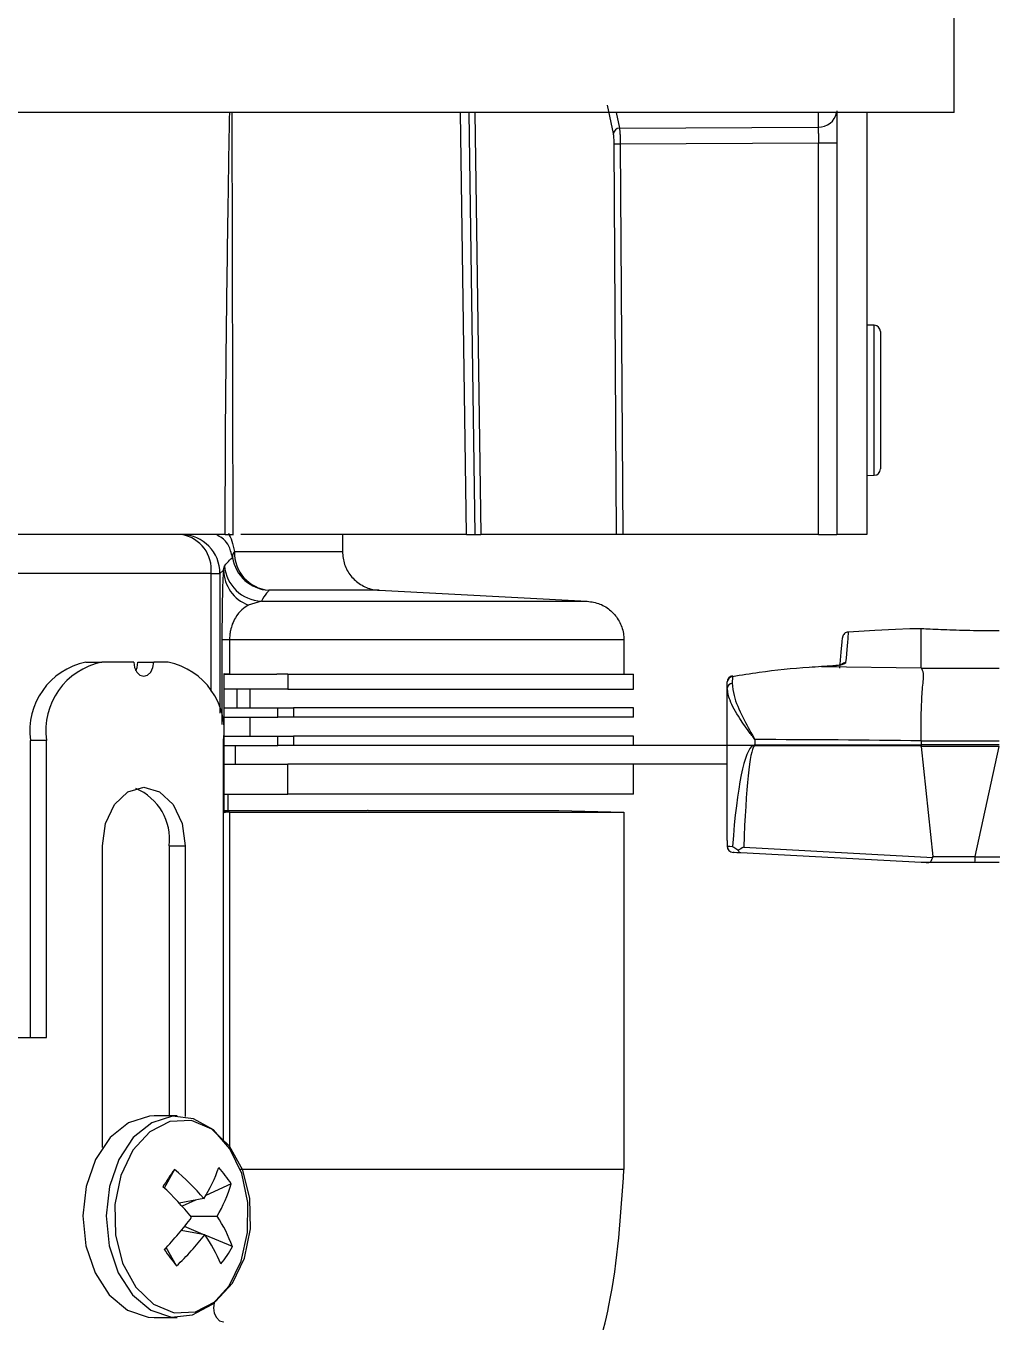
# Model space of a CAD drawing. Extents: x 2 to 136, y 1 to 99.
# Drawn here: x 59.6 to 61.156, y 88.104 to 90.177 of the extents above; entities that cross this region are included whole.
import ezdxf

# ---------------------------------------------------------------- set-up
doc = ezdxf.new("R2010")
doc.units = 0
doc.header["$MEASUREMENT"] = 0
doc.layers.add('OBJECT', color=7, linetype='CONTINUOUS')

msp = doc.modelspace()

# ---------------------------------------------------------------- linework, layer by layer
at = {"layer": 'OBJECT'}
for p, q in [((61.0844, 90.0382), (61.0844, 91.2882)), ((60.5395, 90.0045), (60.5301, 90.0501)), ((61.0844, 90.0382), (59.3964, 90.0382)), ((59.9319, 89.3632), (59.9299, 90.0382)), ((60.3047, 89.3632), (60.2953, 90.0382)), ((60.3184, 89.3632), (60.309, 90.0382)), ((60.318, 90.0382), (60.3274, 89.3632)), ((60.544, 90.0382), (60.5492, 90.0132)), ((60.8669, 90.0382), (60.8669, 90.0149)), ((60.8964, 90.0408), (60.8964, 89.3632)), ((60.9444, 90.0382), (60.9444, 89.3632)), ((60.5492, 90.0132), (60.8669, 90.0149)), ((60.5447, 89.3632), (60.5408, 89.9873)), ((60.8671, 89.989), (60.5505, 89.9875)), ((60.5505, 89.9875), (60.5544, 89.3632)), ((60.8964, 89.989), (60.8671, 89.989)), ((60.8671, 89.3632), (60.8671, 89.989)), ((60.9565, 89.6981), (60.9444, 89.6983)), ((60.9565, 89.4582), (60.9565, 89.6981)), ((60.9664, 89.6881), (60.9664, 89.5782)), ((60.9664, 89.5782), (60.9664, 89.4682)), ((60.9444, 89.458), (60.9565, 89.4582)), ((59.9189, 89.3632), (59.3958, 89.3632)), ((60.3047, 89.3632), (59.944, 89.3632)), ((60.1063, 89.3632), (60.1063, 89.3362)), ((60.3047, 89.3632), (60.3184, 89.3632)), ((60.5447, 89.3632), (60.3274, 89.3632)), ((60.8671, 89.3632), (60.5544, 89.3632)), ((60.8671, 89.3632), (60.8964, 89.3632)), ((60.9444, 89.3632), (60.8964, 89.3632)), ((59.9336, 89.3362), (60.1063, 89.3362)), ((59.8963, 89.3012), (59.4344, 89.3012)), ((59.8963, 89.3012), (59.9106, 89.3012)), ((59.8963, 89.113), (59.8963, 89.3012)), ((59.9164, 89.3064), (59.9106, 89.3012)), ((59.9106, 89.3012), (59.9106, 89.0776)), ((59.9164, 89.3064), (59.9177, 89.3132)), ((60.165, 89.2742), (59.9889, 89.2742)), ((60.165, 89.2742), (60.4975, 89.2568)), ((59.9767, 89.2568), (59.9559, 89.2507)), ((59.9767, 89.2568), (60.4975, 89.2568)), ((60.915, 89.2074), (60.915, 89.2074)), ((61.0135, 89.2128), (61.0135, 89.2128)), ((61.0314, 89.1503), (61.0314, 89.2127)), ((59.9259, 89.1949), (59.9142, 89.1949)), ((59.9142, 89.0595), (59.9142, 89.1949)), ((59.9259, 89.1949), (59.9259, 89.1401)), ((60.5563, 89.1949), (59.9259, 89.1949)), ((60.5563, 89.1949), (60.5563, 89.1401)), ((59.6962, 89.1592), (59.7216, 89.1592)), ((59.7729, 89.1592), (59.7216, 89.1592)), ((59.7793, 89.1592), (59.8047, 89.1592)), ((59.8277, 89.1592), (59.8047, 89.1592)), ((59.9172, 88.9186), (59.9172, 89.141)), ((59.9259, 89.1401), (59.9172, 89.1401)), ((59.9172, 89.1401), (59.9259, 89.1401)), ((59.9259, 89.1401), (60.0012, 89.1401)), ((60.0191, 89.1401), (60.0012, 89.1401)), ((60.0191, 89.1401), (60.0191, 89.1161)), ((60.0191, 89.1401), (60.5714, 89.1401)), ((60.5714, 89.1161), (60.5714, 89.1401)), ((60.7299, 89.136), (60.7296, 89.1255)), ((60.8903, 89.1534), (60.8721, 89.1524)), ((60.8903, 89.1531), (60.8721, 89.1522)), ((60.8721, 89.1522), (60.8721, 89.1524)), ((60.8721, 89.1522), (61.0314, 89.1503)), ((60.8903, 89.1534), (60.8903, 89.1534)), ((60.8903, 89.1531), (60.8903, 89.1534)), ((61.0314, 89.1503), (61.0319, 89.1496)), ((61.0319, 89.1496), (61.1564, 89.1496)), ((60.0191, 89.1161), (59.9172, 89.1161)), ((59.9382, 89.0861), (59.9382, 89.1161)), ((59.9591, 89.0861), (59.9591, 89.1161)), ((60.0191, 89.1161), (60.5714, 89.1161)), ((60.7214, 89.118), (60.7214, 89.1276)), ((60.7214, 89.0263), (60.7214, 89.118)), ((59.9172, 89.0861), (60.0029, 89.0861)), ((60.0029, 89.0712), (60.0029, 89.0861)), ((60.0029, 89.0861), (60.0281, 89.0861)), ((60.0281, 89.0861), (60.0281, 89.0712)), ((60.5714, 89.0861), (60.0281, 89.0861)), ((60.5714, 89.0712), (60.5714, 89.0861)), ((59.9172, 89.0712), (60.0029, 89.0712)), ((59.9591, 89.0412), (59.9591, 89.0712)), ((60.0281, 89.0712), (60.0029, 89.0712)), ((60.5714, 89.0712), (60.0281, 89.0712)), ((59.6332, 89.0342), (59.6078, 89.0342)), ((59.6078, 88.5592), (59.6078, 89.0342)), ((59.6332, 88.5592), (59.6332, 89.0342)), ((59.9161, 88.3954), (59.9161, 89.0342)), ((59.9172, 89.0412), (60.0029, 89.0412)), ((60.0029, 89.0263), (60.0029, 89.0412)), ((60.0029, 89.0412), (60.0281, 89.0412)), ((60.0281, 89.0412), (60.0281, 89.0263)), ((60.5714, 89.0412), (60.0281, 89.0412)), ((60.5714, 89.0263), (60.5714, 89.0412)), ((60.7658, 89.0355), (60.7658, 89.0271)), ((61.0314, 89.033), (61.0314, 89.0278)), ((61.1564, 89.033), (61.0314, 89.033)), ((59.9172, 89.0263), (60.0029, 89.0263)), ((59.9354, 88.9963), (59.9354, 89.0263)), ((60.0281, 89.0263), (60.0029, 89.0263)), ((60.5399, 89.0263), (60.0281, 89.0263)), ((60.7214, 89.0263), (60.5399, 89.0263)), ((60.7628, 89.0263), (60.7214, 89.0263)), ((60.7214, 88.874), (60.7214, 89.0263)), ((60.7658, 89.0271), (61.0313, 89.0271)), ((61.0314, 89.0255), (60.7658, 89.0255)), ((61.0313, 89.0271), (61.0314, 89.0255)), ((61.0314, 89.0278), (61.1564, 89.0278)), ((61.156, 89.0247), (61.0315, 89.0247)), ((61.0315, 89.0247), (61.0502, 88.8485)), ((61.1178, 88.8485), (61.156, 89.0247)), ((59.9172, 88.9963), (60.0191, 88.9963)), ((60.0191, 88.9483), (60.0191, 88.9963)), ((60.5399, 88.9963), (60.0191, 88.9963)), ((60.7214, 88.9963), (60.5399, 88.9963)), ((60.5714, 88.9483), (60.5714, 88.9963)), ((59.9172, 88.9483), (60.0191, 88.9483)), ((59.9235, 88.9223), (59.9235, 88.9483)), ((60.5714, 88.9483), (60.0191, 88.9483)), ((59.9172, 88.9223), (60.1464, 88.9223)), ((59.9259, 88.9196), (59.9172, 88.9196)), ((59.9259, 88.9196), (59.9172, 88.9196)), ((59.9259, 88.9196), (60.5563, 88.9196)), ((59.9259, 88.9196), (59.9259, 88.3821)), ((60.1474, 88.9223), (60.1464, 88.9223)), ((60.1474, 88.9223), (60.4524, 88.9223)), ((60.4524, 88.9223), (60.5563, 88.9196)), ((60.5563, 88.9196), (60.5563, 88.3483)), ((59.7227, 88.3834), (59.7227, 88.8657)), ((59.8295, 88.8657), (59.8549, 88.8657)), ((59.8295, 88.8657), (59.8295, 88.4337)), ((59.8549, 88.8657), (59.8549, 88.4327)), ((60.7214, 88.874), (60.7214, 88.8651)), ((61.0314, 88.8388), (60.7431, 88.8544)), ((60.7478, 88.8635), (61.0499, 88.8471)), ((61.0502, 88.8485), (61.1178, 88.8485)), ((61.1178, 88.8482), (61.1573, 88.8482)), ((61.0396, 88.8388), (61.0314, 88.8388)), ((61.1172, 88.8388), (61.0396, 88.8388)), ((61.1564, 88.8388), (61.1172, 88.8388)), ((59.4813, 88.5592), (59.6332, 88.5592)), ((59.8423, 88.4337), (59.8053, 88.4337)), ((59.8377, 88.3483), (59.8214, 88.3185)), ((60.5563, 88.3483), (59.9429, 88.3483)), ((59.9283, 88.3252), (59.888, 88.3067)), ((59.8849, 88.3015), (59.8454, 88.2944)), ((59.8713, 88.299), (59.8501, 88.2893)), ((59.8639, 88.2734), (59.9059, 88.2736)), ((59.8862, 88.2439), (59.8486, 88.2505)), ((59.8837, 88.2443), (59.8538, 88.2569)), ((59.9305, 88.2248), (59.8867, 88.2431)), ((59.841, 88.194), (59.8245, 88.2234)), ((59.8053, 88.1117), (59.8423, 88.1117)), ((59.9161, 88.1042), (59.9161, 88.1047))]:
    msp.add_line(p, q, dxfattribs=at)
at = {"layer": 'OBJECT', "flags": 128}
for points in [[(60.9013, 89.1496), (60.9035, 89.1753), (60.905, 89.1916), (60.9056, 89.1983)], [(61.0135, 89.2128), (60.9902, 89.2115), (60.9574, 89.2098), (60.915, 89.2074)], [(59.7729, 89.1592), (59.7741, 89.1506), (59.7775, 89.1433), (59.7827, 89.1384), (59.7888, 89.1367), (59.7949, 89.1384), (59.8, 89.1433), (59.8035, 89.1506), (59.8047, 89.1592)], [(59.7761, 89.1457), (59.778, 89.1506), (59.7793, 89.1592)], [(59.7227, 88.8657), (59.7277, 88.9015), (59.742, 88.9318), (59.7635, 88.9521), (59.7888, 88.9592), (59.8141, 88.9521), (59.8355, 88.9318), (59.8499, 88.9015), (59.8549, 88.8657)], [(60.7214, 88.8651), (60.7227, 88.865), (60.7255, 88.8649), (60.7297, 88.8647)], [(60.7431, 88.8544), (60.7368, 88.8547), (60.7327, 88.855), (60.7309, 88.8551)], [(59.8053, 88.4337), (59.7977, 88.4333), (59.7645, 88.423), (59.735, 88.3993), (59.7117, 88.3643), (59.6968, 88.3212), (59.6915, 88.2738), (59.6963, 88.2263), (59.7108, 88.1829), (59.7337, 88.1475), (59.763, 88.1232), (59.796, 88.1122), (59.8053, 88.1117)], [(59.9252, 88.1623), (59.9446, 88.2018), (59.9548, 88.2475), (59.955, 88.2955), (59.9453, 88.3415), (59.9264, 88.3813), (59.9, 88.4115), (59.8685, 88.4294), (59.8347, 88.4333), (59.8015, 88.423), (59.772, 88.3993), (59.7487, 88.3643), (59.7338, 88.3212), (59.7285, 88.2738), (59.7333, 88.2263), (59.7478, 88.1829), (59.7707, 88.1475), (59.8, 88.1232), (59.833, 88.1122), (59.8669, 88.1155), (59.8986, 88.1327), (59.9252, 88.1623)], [(59.9306, 88.1665), (59.9499, 88.2066), (59.9595, 88.2531), (59.9585, 88.3015), (59.9469, 88.3471), (59.926, 88.3854), (59.8976, 88.4127), (59.8648, 88.4263), (59.8305, 88.4248), (59.7983, 88.4085), (59.7712, 88.3788), (59.7519, 88.3388), (59.7423, 88.2923), (59.7433, 88.2438), (59.7549, 88.1982), (59.7759, 88.1599), (59.8042, 88.1326), (59.8371, 88.1191), (59.8713, 88.1205), (59.9035, 88.1369), (59.9306, 88.1665)], [(59.9011, 88.1348), (59.9002, 88.1272), (59.9014, 88.1186), (59.9048, 88.1113), (59.91, 88.1064), (59.9161, 88.1047)]]:
    msp.add_lwpolyline(points, dxfattribs=at)
at = {"layer": 'OBJECT'}
for centre, radius, start, end in [((60.8682, 90.0434), 0.0285, 267.3384, 349.5442), ((60.5494, 90.0032), 0.01, 91.1324, 172.4571), ((60.6627, 80.8042), 9.184, 90.69999, 90.76034), ((60.9564, 89.6881), 0.01, 0, 89), ((60.9564, 89.4682), 0.01, 271, 0), ((59.8399, 89.3073), 0.0568, 353.8232, 79.8676), ((59.8486, 89.3012), 0.062, 0.0185, 88.8269), ((59.945, 89.3275), 0.0143, 142.6459, 184.1231), ((59.9919, 89.3362), 0.062, 189.0434, 267.1598), ((59.9941, 89.3345), 0.0605, 178.4265, 265.0795), ((59.9768, 89.3073), 0.0604, 180.8387, 249.7837), ((59.9795, 89.3188), 0.062, 185.1379, 267.4505), ((59.7183, 89.0498), 0.1116, 101.4219, 188.0493), ((59.7437, 89.0498), 0.1116, 101.4219, 188.0494), ((59.8056, 89.0498), 0.1116, 351.9508, 78.5781), ((60.9112, 89.1485), 0.01, 92.5392, 134.0407), ((60.7314, 89.1276), 0.01, 99.2546, 180), ((60.7304, 89.1269), 0.00906, 92.8152, 175.6376), ((60.7407, 89.1382), 0.011, 183.6039, 191.5459), ((60.7299, 89.1169), 0.00857, 91.3583, 172.7708), ((60.8588, 89.1175), 0.1324, 223.5506, 224.5), ((60.8847, 89.0271), 0.1189, 180.0138, 180.7743), ((59.7413, 88.8758), 0.0887, 353.4617, 66.9254), ((60.7314, 88.865), 0.00999, 179.9496, 266.8549), ((60.7221, 88.8649), 0.00067, 168.3449, 180.5049), ((60.7314, 88.8651), 0.01, 180.809, 266.8941), ((63.1473, 86.1254), 3.9869, 146.1132, 146.5915), ((59.589, 88.0502), 0.3883, 40.3343, 50.1597), ((59.6552, 88.4418), 0.2692, 328.5887, 340.3687), ((59.7664, 88.224), 0.191, 32.0139, 41.8135), ((59.469, 87.9446), 0.5139, 39.55, 47.0247), ((59.7131, 88.3879), 0.2242, 329.3222, 343.7612), ((59.4658, 88.5657), 0.4959, 315.8154, 323.6481), ((59.7275, 88.153), 0.2153, 19.4635, 34.0335), ((59.5824, 88.4737), 0.3809, 312.7652, 322.8978), ((59.6713, 88.0946), 0.2617, 23.0559, 34.7898), ((59.7577, 88.3198), 0.1972, 321.5104, 331.1946), ((61.741, 89.6417), 2.3887, 216.5229, 217.3053)]:
    msp.add_arc(centre, radius, start, end, dxfattribs=at)
for centre, major_axis, ratio, start_param, end_param in [((59.9762, 89.1582), (0.062, 0.0151), 0.162756, 3.410195, 3.724554), ((60.6736, 86.9638), (7.8848, 0), 0.262774, 1.525405, 1.559096), ((60.5835, 89.033), (0.4478, 0), 0.267949, 0, 0.004204), ((60.7814, 88.4575), (-0.0157, 0.5695), 0.101686, 0.049862, 0.771527), ((60.7736, 88.456), (-0.0078, 0.5695), 0.050872, 0.051969, 0.772633), ((60.7814, 88.4575), (-0.0157, 0.5695), 0.101686, 6.280384, 6.333048), ((60.7736, 88.456), (-0.0078, 0.5695), 0.050872, 6.28249, 6.335154), ((60.5835, 89.0278), (0.4478, 0), 0.267949, 6.276674, 6.283185), ((60.5832, 89.0278), (0.4485, -0.007), 0.267094, 0.032491, 0.039008), ((59.9762, 88.9014), (0.062, -0.0151), 0.162711, 2.558607, 2.872966), ((61.0128, 88.8488), (0.0374, -0.0006), 0.267094, 6.175075, 6.315676), ((61.1172, 88.8488), (0, 0.01), 0.061163, 3.141593, 4.660029), ((61.1994, 88.8488), (0.0816, 0.0005), 0.122438, 3.114217, 3.140397)]:
    msp.add_ellipse(centre, major_axis=major_axis, ratio=ratio, start_param=start_param, end_param=end_param, dxfattribs=at)
for points, knots in [([(59.9189, 89.3632), (59.9191, 89.4181), (59.9193, 89.533), (59.9211, 89.7076), (59.9235, 89.8777), (59.9252, 89.9878), (59.9261, 90.0382)], [0, 0, 0, 0, 0.24402, 0.510283, 0.77599, 1, 1, 1, 1]), ([(60.5408, 89.9873), (60.5408, 89.9891), (60.5407, 89.9925), (60.5404, 89.9973), (60.54, 90.0016), (60.5396, 90.0035), (60.5395, 90.0045)], [0, 0, 0, 0, 0.248921, 0.499835, 0.751191, 1, 1, 1, 1]), ([(60.5492, 90.0132), (60.5494, 90.0118), (60.5497, 90.0088), (60.5501, 90.0025), (60.5504, 89.9953), (60.5504, 89.9901), (60.5505, 89.9875)], [0, 0, 0, 0, 0.24939, 0.499166, 0.749323, 1, 1, 1, 1]), ([(60.8669, 90.0149), (60.8669, 90.0134), (60.867, 90.0105), (60.8671, 90.0041), (60.8672, 89.9968), (60.8671, 89.9916), (60.8671, 89.989)], [0, 0, 0, 0, 0.2494547, 0.4998675, 0.749774, 1, 1, 1, 1]), ([(59.9307, 89.3264), (59.9297, 89.3303), (59.925, 89.3479), (59.9162, 89.3567), (59.9079, 89.3614), (59.9048, 89.3632)], [0, 0, 0, 0, 0.146775, 0.67253, 1, 1, 1, 1]), ([(59.9189, 89.3632), (59.9227, 89.3632), (59.9301, 89.3632), (59.9328, 89.3632), (59.9321, 89.3632), (59.9319, 89.3632)], [0, 0, 0, 0, 0.425024, 0.850045, 1, 1, 1, 1]), ([(59.924, 89.3655), (59.926, 89.3616), (59.93, 89.3539), (59.9324, 89.3421), (59.9336, 89.3362)], [0, 0, 0, 0, 0.50047, 1, 1, 1, 1]), ([(60.3184, 89.3632), (60.319, 89.3632), (60.3201, 89.3632), (60.3217, 89.3632), (60.3232, 89.3632), (60.3246, 89.3632), (60.3257, 89.3632), (60.3267, 89.3632), (60.3271, 89.3632), (60.3274, 89.3632)], [0, 0, 0, 0, 0.143858, 0.287687, 0.431529, 0.575361, 0.719222, 0.857739, 1, 1, 1, 1]), ([(60.5544, 89.3632), (60.5532, 89.3632), (60.5516, 89.3632), (60.5496, 89.3632), (60.5482, 89.3632), (60.547, 89.3632), (60.546, 89.3632), (60.5451, 89.3632), (60.5449, 89.3632), (60.5447, 89.3632)], [0, 0, 0, 0, 0.235208, 0.351553, 0.4679, 0.584227, 0.700573, 0.816902, 1, 1, 1, 1]), ([(59.9177, 89.3132), (59.9184, 89.3141), (59.9219, 89.3183), (59.9262, 89.3228), (59.9298, 89.3257), (59.9307, 89.3264)], [0, 0, 0, 0, 0.160413, 0.802068, 1, 1, 1, 1]), ([(60.1063, 89.3362), (60.107, 89.3292), (60.1083, 89.3152), (60.119, 89.2967), (60.1348, 89.2826), (60.1512, 89.2757), (60.1616, 89.2746), (60.165, 89.2742)], [0, 0, 0, 0, 0.222088, 0.444175, 0.666265, 0.888359, 1, 1, 1, 1]), ([(59.9142, 89.1949), (59.9143, 89.2047), (59.9143, 89.2242), (59.9147, 89.2537), (59.9153, 89.2858), (59.916, 89.2985), (59.9164, 89.3064)], [0, 0, 0, 0, 0.163498, 0.325711, 0.581357, 1, 1, 1, 1]), ([(59.9889, 89.2742), (59.9876, 89.2727), (59.9835, 89.2681), (59.9795, 89.2614), (59.9767, 89.2568)], [0, 0, 0, 0, 0.321063, 1, 1, 1, 1]), ([(59.9559, 89.2507), (59.9524, 89.2484), (59.9454, 89.2439), (59.9367, 89.2336), (59.9306, 89.2216), (59.9277, 89.2118), (59.9261, 89.2029), (59.9259, 89.1975), (59.9259, 89.1949)], [0, 0, 0, 0, 0.300573, 0.60653, 0.762918, 0.874183, 0.940146, 1, 1, 1, 1]), ([(60.4975, 89.2568), (60.5045, 89.2558), (60.5183, 89.2537), (60.5363, 89.242), (60.5495, 89.2256), (60.5556, 89.2088), (60.5561, 89.1984), (60.5563, 89.1949)], [0, 0, 0, 0, 0.222098, 0.444196, 0.666293, 0.888385, 1, 1, 1, 1]), ([(60.915, 89.2074), (60.9139, 89.2073), (60.9116, 89.2069), (60.9087, 89.2051), (60.9067, 89.2025), (60.9058, 89.2001), (60.9056, 89.1987), (60.9056, 89.1983)], [0, 0, 0, 0, 0.235927, 0.471835, 0.707759, 0.925417, 1, 1, 1, 1]), ([(60.915, 89.2074), (60.915, 89.2073), (60.9149, 89.2068), (60.9145, 89.2012), (60.9124, 89.1776), (60.9107, 89.1585)], [0, 0, 0, 0, 0.045653, 0.228294, 1, 1, 1, 1]), ([(61.0314, 89.2127), (61.0246, 89.2127), (61.0162, 89.2128), (61.014, 89.2128), (61.0135, 89.2128)], [0, 0, 0, 0, 0.791837, 1, 1, 1, 1]), ([(61.0316, 89.2127), (61.0315, 89.2127), (61.0315, 89.2127), (61.0314, 89.2127), (61.0314, 89.2127), (61.0314, 89.2127), (61.0314, 89.2127)], [0, 0, 0, 0, 0.159974, 0.363959, 0.750853, 1, 1, 1, 1]), ([(61.1564, 89.2092), (61.1404, 89.2093), (61.1084, 89.2095), (61.0658, 89.2109), (61.0422, 89.2121), (61.0329, 89.2126), (61.0316, 89.2127)], [0, 0, 0, 0, 0.315568, 0.631102, 0.947588, 1, 1, 1, 1]), ([(60.9107, 89.1585), (60.9105, 89.158), (60.9099, 89.157), (60.9062, 89.1555), (60.9008, 89.1542), (60.8952, 89.1534), (60.8916, 89.1532), (60.8903, 89.1531)], [0, 0, 0, 0, 0.21906, 0.43802, 0.659216, 0.880003, 1, 1, 1, 1]), ([(60.9048, 89.1558), (60.9048, 89.1558), (60.9048, 89.1558), (60.9039, 89.1554), (60.9019, 89.1549), (60.8989, 89.1542), (60.8963, 89.1539), (60.8952, 89.1538)], [0, 0, 0, 0, 0.090214, 0.251795, 0.484409, 0.778393, 1, 1, 1, 1]), ([(60.8721, 89.1522), (60.8655, 89.1517), (60.8322, 89.1497), (60.7847, 89.1449), (60.7441, 89.1383), (60.7299, 89.136)], [0, 0, 0, 0, 0.1396842, 0.6986638, 1, 1, 1, 1]), ([(60.8952, 89.1538), (60.8945, 89.1537), (60.893, 89.1535), (60.8913, 89.1534), (60.8903, 89.1534)], [0, 0, 0, 0, 0.42916, 1, 1, 1, 1]), ([(61.0314, 89.0335), (61.0313, 89.0387), (61.0311, 89.0573), (61.0319, 89.0883), (61.0335, 89.1204), (61.0365, 89.1409), (61.0332, 89.1472), (61.0319, 89.1496)], [0, 0, 0, 0, 0.097508, 0.351332, 0.599305, 0.843154, 1, 1, 1, 1]), ([(60.7658, 89.0355), (60.7657, 89.0356), (60.7649, 89.0367), (60.7624, 89.04), (60.7539, 89.0511), (60.7395, 89.0716), (60.7247, 89.0969), (60.7224, 89.1116), (60.7214, 89.118)], [0, 0, 0, 0, 0.003659, 0.034965, 0.112488, 0.381452, 0.732443, 1, 1, 1, 1]), ([(60.7296, 89.1255), (60.7302, 89.1191), (60.7318, 89.1027), (60.745, 89.0726), (60.7581, 89.0486), (60.7651, 89.0367), (60.7658, 89.0357), (60.7658, 89.0355)], [0, 0, 0, 0, 0.2447445, 0.6267298, 0.9679279, 0.9961438, 1, 1, 1, 1]), ([(60.7389, 88.8588), (60.7364, 88.8601), (60.733, 88.862), (60.7305, 88.864), (60.7298, 88.8646), (60.7297, 88.8647)], [0, 0, 0, 0, 0.696369, 0.978804, 1, 1, 1, 1]), ([(60.7478, 88.8635), (60.7477, 88.8635), (60.7446, 88.8618), (60.7418, 88.8603), (60.7389, 88.8588)], [0, 0, 0, 0, 0.019978, 1, 1, 1, 1]), ([(60.7431, 88.8544), (60.7431, 88.8544), (60.7427, 88.8544), (60.7418, 88.8547), (60.7404, 88.8557), (60.7394, 88.8574), (60.739, 88.8585), (60.7389, 88.8588)], [0, 0, 0, 0, 0.01718, 0.202305, 0.556615, 0.898384, 1, 1, 1, 1]), ([(61.0396, 88.8388), (61.0412, 88.8388), (61.0437, 88.8388), (61.0463, 88.84), (61.0478, 88.8421), (61.0489, 88.8447), (61.0497, 88.8464), (61.0499, 88.8471)], [0, 0, 0, 0, 0.2815, 0.477143, 0.672465, 0.878459, 1, 1, 1, 1]), ([(60.4223, 87.8483), (60.4454, 87.8928), (60.4921, 87.9829), (60.5437, 88.1509), (60.5516, 88.2753), (60.5563, 88.3483)], [0, 0, 0, 0, 0.287513, 0.581795, 1, 1, 1, 1])]:
    msp.add_open_spline(points, degree=3, knots=knots, dxfattribs=at)

doc.saveas('drawing.dxf')
